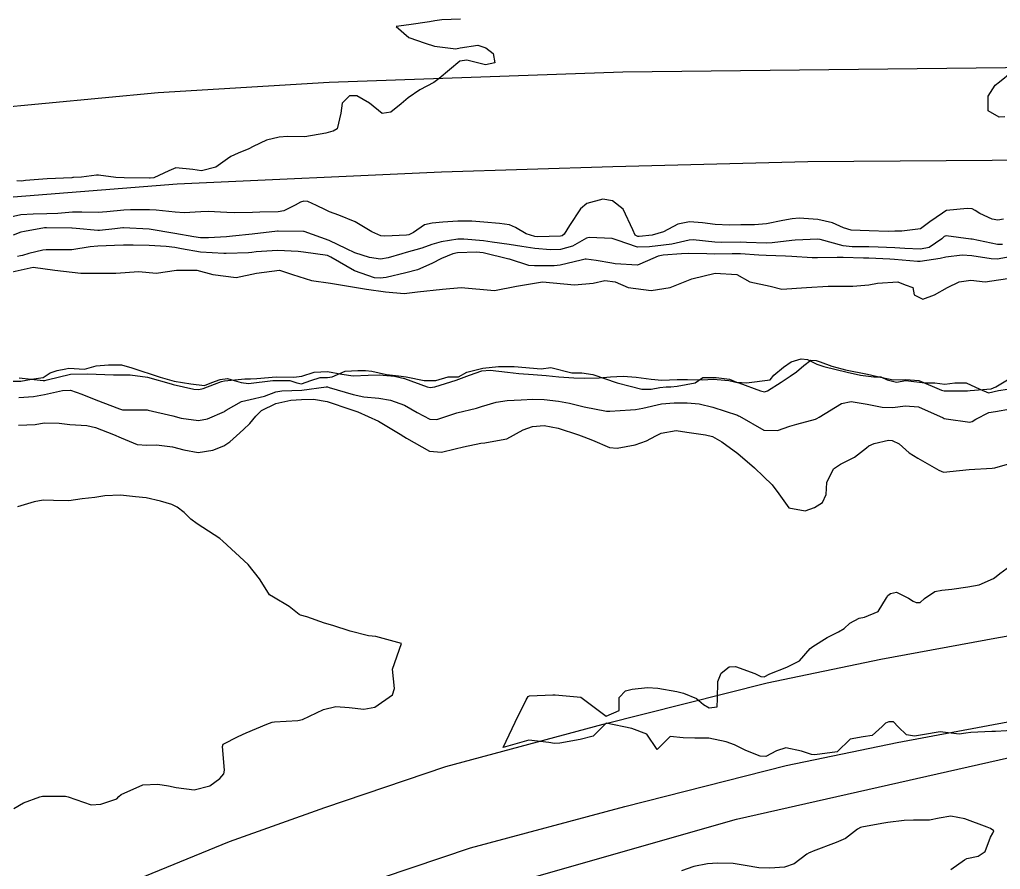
# Model space of a CAD drawing. Header units: metres. Extents: x 307586 to 320046, y 7427249 to 7434250.
# Drawn here: x 313793 to 313869.3, y 7432909 to 7432975.1 of the extents above; entities that cross this region are included whole.
import ezdxf

# ---------------------------------------------------------------- set-up
doc = ezdxf.new("R2010")
doc.units = ezdxf.units.M
doc.header["$MEASUREMENT"] = 0
for name, color, linetype in [('Curvas de Nivel 1m', 11, 'Continuous'), ('Curvas de Nivel 5m', 15, 'Continuous'), ('Divisa', 42, 'FENCELINE2'), ('Hidrografia', 140, 'Continuous'), ('Vias Primárias', 230, 'Continuous')]:
    doc.layers.add(name, color=color, linetype=linetype)
doc.linetypes.add('FENCELINE2', pattern='A,0.25,-0.1,[132,ltypeshp.shx,S=0.1,R=0,X=-0.1,Y=0],-0.1,1', length=1.45)

msp = doc.modelspace()

# ---------------------------------------------------------------- linework, layer by layer
at = {"layer": 'Curvas de Nivel 1m', "flags": 128}
for points, elevation in [([(313869.569, 7432959.605), (313869.138, 7432959.531), (313868.709, 7432959.617), (313867.726, 7432960.061), (313867.363, 7432960.285), (313867.146, 7432960.414), (313866.765, 7432960.455), (313865.145, 7432960.292), (313865.019, 7432960.217), (313864.836, 7432960.093), (313863.837, 7432959.402), (313863.13, 7432958.859), (313861.672, 7432958.675), (313861.128, 7432958.682), (313860.604, 7432958.669), (313859.128, 7432958.712), (313857.718, 7432958.764), (313857.13, 7432958.938), (313856.269, 7432959.334), (313855.137, 7432959.585), (313853.676, 7432959.686), (313853.137, 7432959.656), (313852.397, 7432959.502), (313851.133, 7432959.263), (313850.216, 7432959.186), (313849.132, 7432959.175), (313848.262, 7432959.158), (313847.132, 7432959.197), (313846.15, 7432959.331), (313845.134, 7432959.412), (313844.244, 7432959.227), (313843.126, 7432958.621), (313842.235, 7432958.363), (313841.24, 7432958.259), (313841.121, 7432958.268), (313840.929, 7432958.382), (313840.731, 7432958.78), (313839.993, 7432960.391), (313839.149, 7432961.034), (313838.395, 7432961.163), (313837.147, 7432960.837), (313836.674, 7432960.427), (313835.812, 7432959.122), (313835.395, 7432958.446), (313835.247, 7432958.322), (313835.121, 7432958.289), (313833.347, 7432958.24), (313833.12, 7432958.266), (313832.439, 7432958.48), (313831.594, 7432958.959), (313831.13, 7432959.165), (313830.352, 7432959.286), (313829.132, 7432959.396), (313828.199, 7432959.463), (313827.132, 7432959.473), (313825.959, 7432959.385), (313825.13, 7432959.319), (313824.532, 7432959.173), (313823.682, 7432958.584), (313823.306, 7432958.403), (313823.12, 7432958.369), (313821.432, 7432958.302), (313821.119, 7432958.331), (313820.427, 7432958.627), (313819.131, 7432959.414), (313817.871, 7432959.917), (313817.138, 7432960.186), (313816.811, 7432960.336), (313816.13, 7432960.675), (313815.44, 7432960.98), (313815.146, 7432961.013), (313814.886, 7432960.952), (313814.453, 7432960.697), (313813.591, 7432960.253), (313813.135, 7432960.182), (313811.712, 7432960.154), (313811.134, 7432960.135), (313809.767, 7432960.12), (313809.133, 7432960.131), (313807.696, 7432960.213), (313807.134, 7432960.195), (313805.817, 7432960.115), (313805.133, 7432960.167), (313803.635, 7432960.326), (313803.136, 7432960.353), (313801.652, 7432960.336), (313801.135, 7432960.309), (313799.817, 7432960.189), (313799.132, 7432960.142), (313797.864, 7432960.161), (313797.132, 7432960.152), (313795.987, 7432960.06), (313795.129, 7432960.021), (313794.075, 7432959.994), (313793.128, 7432959.943), (313792.314, 7432959.774)], 724), ([(313869.496, 7432957.658), (313869.117, 7432957.637), (313867.137, 7432958.056), (313867.031, 7432958.071), (313865.125, 7432958.328), (313864.95, 7432958.266), (313864.771, 7432958.094), (313863.8, 7432957.416), (313863.11, 7432957.279), (313861.902, 7432957.337), (313861.112, 7432957.388), (313859.831, 7432957.434), (313859.112, 7432957.452), (313857.812, 7432957.473), (313857.114, 7432957.552), (313855.302, 7432958.025), (313855.121, 7432958.052), (313853.37, 7432957.977), (313853.119, 7432957.956), (313851.591, 7432957.777), (313851.115, 7432957.762), (313849.585, 7432957.806), (313849.116, 7432957.816), (313847.61, 7432957.8), (313847.116, 7432957.816), (313845.429, 7432958.014), (313845.118, 7432957.996), (313843.774, 7432957.682), (313843.112, 7432957.598), (313842.022, 7432957.453), (313841.109, 7432957.436), (313839.527, 7432957.986), (313839.119, 7432958.112), (313837.338, 7432958.199), (313837.119, 7432958.126), (313836.031, 7432957.514), (313835.105, 7432957.267), (313834.33, 7432957.233), (313833.106, 7432957.322), (313832.097, 7432957.496), (313831.11, 7432957.658), (313829.793, 7432957.833), (313829.114, 7432957.927), (313827.588, 7432958.063), (313827.116, 7432958.055), (313825.811, 7432957.861), (313825.109, 7432957.657), (313824.313, 7432957.37), (313823.099, 7432957.019), (313822.761, 7432956.932), (313821.71, 7432956.611), (313821.092, 7432956.517), (313820.248, 7432956.628), (313819.098, 7432956.99), (313818.445, 7432957.305), (313817.112, 7432957.957), (313815.161, 7432958.651), (313815.122, 7432958.654), (313813.143, 7432958.679), (313813.113, 7432958.681), (313813.079, 7432958.677), (313811.11, 7432958.439), (313809.577, 7432958.286), (313809.108, 7432958.247), (313807.727, 7432958.153), (313807.107, 7432958.173), (313806.572, 7432958.252), (313805.11, 7432958.493), (313803.113, 7432958.83), (313801.114, 7432958.94), (313801.041, 7432958.934), (313800.419, 7432958.867), (313799.249, 7432958.741), (313799.112, 7432958.742), (313797.422, 7432958.897), (313797.113, 7432958.922), (313797.088, 7432958.926), (313795.113, 7432958.951), (313795.094, 7432958.95), (313794.951, 7432958.932), (313793.391, 7432958.666), (313793.109, 7432958.601), (313792.531, 7432958.383)], 723), ([(313870.395, 7432956.735), (313869.1, 7432956.503), (313868.626, 7432956.521), (313867.103, 7432956.766), (313866.36, 7432956.821), (313865.101, 7432956.651), (313864.65, 7432956.544), (313863.096, 7432956.329), (313862.879, 7432956.33), (313861.098, 7432956.491), (313860.732, 7432956.51), (313859.099, 7432956.57), (313858.689, 7432956.574), (313857.1, 7432956.623), (313856.642, 7432956.644), (313855.099, 7432956.616), (313854.695, 7432956.618), (313853.1, 7432956.717), (313852.604, 7432956.734), (313851.101, 7432956.784), (313850.544, 7432956.823), (313849.103, 7432956.925), (313848.46, 7432956.929), (313847.102, 7432956.884), (313846.5, 7432956.911), (313845.102, 7432956.955), (313844.527, 7432956.911), (313843.1, 7432956.804), (313842.714, 7432956.741), (313841.875, 7432956.368), (313841.09, 7432956.045), (313839.357, 7432956.131), (313839.091, 7432956.183), (313837.884, 7432956.412), (313837.094, 7432956.507), (313837.015, 7432956.5), (313836.725, 7432956.426), (313835.089, 7432956.035), (313834.616, 7432955.982), (313833.088, 7432955.981), (313832.634, 7432956.022), (313831.151, 7432956.499), (313831.093, 7432956.51), (313829.1, 7432956.997), (313828.573, 7432957.053), (313827.1, 7432956.992), (313826.724, 7432956.92), (313825.858, 7432956.559), (313825.089, 7432956.156), (313823.977, 7432955.688), (313823.081, 7432955.445), (313821.553, 7432955.088), (313821.077, 7432955.015), (313820.648, 7432955.054), (313819.083, 7432955.599), (313817.237, 7432956.659), (313817.094, 7432956.742), (313816.978, 7432956.779), (313815.098, 7432957.047), (313814.695, 7432957.096), (313813.098, 7432957.179), (313811.425, 7432957.064), (313811.096, 7432957.024), (313810.836, 7432957.003), (313809.095, 7432956.94), (313808.922, 7432956.935), (313807.096, 7432957.049), (313805.605, 7432957.31), (313805.099, 7432957.408), (313804.427, 7432957.489), (313803.1, 7432957.558), (313801.849, 7432957.597), (313801.1, 7432957.603), (313800.399, 7432957.568), (313799.099, 7432957.521), (313798.52, 7432957.465), (313797.096, 7432957.225), (313795.404, 7432957.234), (313795.096, 7432957.241), (313794.827, 7432957.201), (313793.742, 7432956.944), (313793.249, 7432956.791), (313793.091, 7432956.761), (313792.843, 7432956.706)], 722), ([(313792.976, 7432947.259), (313794.841, 7432947.064), (313794.974, 7432947.072), (313795.162, 7432947.115), (313796.979, 7432947.547), (313798.282, 7432947.585), (313798.98, 7432947.557), (313800.334, 7432947.512), (313800.979, 7432947.498), (313801.626, 7432947.497), (313802.978, 7432947.324), (313804.814, 7432946.812), (313804.972, 7432946.766), (313806.581, 7432946.398), (313806.969, 7432946.366), (313807.309, 7432946.437), (313808.184, 7432946.768), (313808.74, 7432946.998), (313808.976, 7432947.045), (313810.534, 7432947.187), (313810.977, 7432947.196), (313811.471, 7432947.226), (313812.979, 7432947.359), (313814.356, 7432947.319), (313814.984, 7432947.402), (313815.947, 7432947.717), (313816.989, 7432947.757), (313818.084, 7432947.551), (313818.985, 7432947.434), (313820.131, 7432947.483), (313820.986, 7432947.507), (313822.197, 7432947.389), (313822.982, 7432947.21), (313824.722, 7432946.573), (313824.972, 7432946.515), (313825.318, 7432946.565), (313826.571, 7432946.954), (313826.981, 7432947.098), (313828.026, 7432947.491), (313828.993, 7432947.826), (313829.627, 7432947.88), (313830.991, 7432947.723), (313831.857, 7432947.62), (313832.989, 7432947.525), (313834, 7432947.447), (313834.987, 7432947.362), (313836.154, 7432947.264), (313836.985, 7432947.258), (313838.113, 7432947.281), (313838.987, 7432947.343), (313839.984, 7432947.394), (313840.987, 7432947.323), (313842.174, 7432947.173), (313842.984, 7432947.096), (313844.19, 7432947.133), (313844.985, 7432947.135), (313846.169, 7432947.129), (313846.986, 7432947.173), (313848.202, 7432947.071), (313848.982, 7432946.874), (313850.67, 7432946.263), (313850.972, 7432946.189), (313851.215, 7432946.256), (313852.292, 7432946.932), (313852.99, 7432947.401), (313853.48, 7432947.74), (313854.036, 7432948.22), (313854.58, 7432948.641), (313855.007, 7432948.612), (313855.306, 7432948.505), (313856.221, 7432948.192), (313857, 7432947.961), (313857.283, 7432947.893), (313858.994, 7432947.569), (313859.78, 7432947.363), (313860.987, 7432947.104), (313861.981, 7432947.132), (313862.987, 7432947.053), (313864.744, 7432946.324), (313864.975, 7432946.252), (313866.777, 7432946.262), (313866.976, 7432946.274), (313868.618, 7432946.404), (313868.981, 7432946.571), (313869.903, 7432947.117)], 722), ([(313792.961, 7432945.73), (313794.089, 7432945.811), (313794.963, 7432945.967), (313796.346, 7432946.289), (313796.967, 7432946.302), (313797.866, 7432945.989), (313798.96, 7432945.563), (313800.789, 7432944.862), (313800.952, 7432944.802), (313801.02, 7432944.791), (313802.952, 7432944.774), (313803.013, 7432944.768), (313804.945, 7432944.308), (313805.6, 7432944.143), (313806.94, 7432943.94), (313807.643, 7432944.072), (313808.951, 7432944.66), (313809.011, 7432944.701), (313809.091, 7432944.759), (313810.287, 7432945.419), (313810.961, 7432945.587), (313812.088, 7432945.847), (313812.968, 7432946.176), (313813.417, 7432946.257), (313814.969, 7432946.318), (313816.882, 7432946.571), (313816.972, 7432946.566), (313817.103, 7432946.528), (313818.966, 7432945.969), (313819.808, 7432945.788), (313820.964, 7432945.679), (313821.884, 7432945.528), (313822.958, 7432945.137), (313823.955, 7432944.58), (313824.945, 7432944.057), (313825.473, 7432944.034), (313826.953, 7432944.513), (313826.975, 7432944.517), (313827.053, 7432944.539), (313828.56, 7432944.921), (313828.958, 7432945.035), (313830.102, 7432945.368), (313830.963, 7432945.501), (313832.045, 7432945.565), (313832.964, 7432945.617), (313833.831, 7432945.595), (313834.963, 7432945.46), (313835.817, 7432945.293), (313836.959, 7432945.005), (313838.68, 7432944.679), (313838.956, 7432944.668), (313840.568, 7432944.773), (313840.957, 7432944.799), (313841.503, 7432944.917), (313842.962, 7432945.257), (313843.965, 7432945.338), (313844.963, 7432945.338), (313845.902, 7432945.256), (313846.96, 7432945.001), (313848.879, 7432944.355), (313848.953, 7432944.325), (313849.026, 7432944.279), (313850.937, 7432943.192), (313851.996, 7432943.185), (313852.942, 7432943.524), (313853.5, 7432943.669), (313854.95, 7432944.044), (313855.063, 7432944.096), (313855.228, 7432944.206), (313856.964, 7432945.272), (313857.72, 7432945.418), (313858.964, 7432945.22), (313860.126, 7432944.984), (313860.961, 7432944.961), (313861.926, 7432945.089), (313862.962, 7432945.017), (313864.897, 7432944.147), (313864.953, 7432944.116), (313864.973, 7432944.11), (313865.126, 7432944.087), (313866.95, 7432943.834), (313867.14, 7432943.868), (313867.419, 7432944.055), (313868.429, 7432944.574), (313868.959, 7432944.661), (313870.133, 7432944.857)], 723), ([(313792.932, 7432943.588), (313794.24, 7432943.63), (313794.935, 7432943.76), (313796.107, 7432943.74), (313796.934, 7432943.65), (313798.245, 7432943.575), (313798.931, 7432943.4), (313800.331, 7432942.866), (313800.92, 7432942.593), (313802.166, 7432942.092), (313802.915, 7432942.038), (313803.684, 7432942.054), (313804.914, 7432941.906), (313805.789, 7432941.674), (313806.91, 7432941.473), (313808.049, 7432941.631), (313808.915, 7432941.969), (313809.39, 7432942.284), (313809.89, 7432942.75), (313810.435, 7432943.24), (313810.937, 7432943.712), (313811.39, 7432944.29), (313811.849, 7432944.727), (313812.959, 7432945.282), (313814.132, 7432945.527), (313814.962, 7432945.594), (313815.899, 7432945.612), (313816.961, 7432945.419), (313818.783, 7432944.813), (313818.954, 7432944.761), (313819.329, 7432944.636), (313820.942, 7432943.889), (313822.625, 7432942.897), (313822.925, 7432942.714), (313823.12, 7432942.588), (313824.913, 7432941.579), (313825.85, 7432941.493), (313826.915, 7432941.743), (313827.549, 7432941.901), (313828.92, 7432942.18), (313829.212, 7432942.225), (313830.776, 7432942.501), (313830.898, 7432942.525), (313830.923, 7432942.533), (313832.197, 7432943.218), (313832.938, 7432943.488), (313833.842, 7432943.558), (313834.937, 7432943.36), (313836.518, 7432942.838), (313836.927, 7432942.687), (313837.59, 7432942.413), (313838.917, 7432941.852), (313839.52, 7432941.791), (313840.92, 7432942.068), (313841.8, 7432942.367), (313842.536, 7432942.748), (313842.932, 7432942.97), (313844.105, 7432943.169), (313844.934, 7432943.053), (313846.4, 7432942.839), (313846.929, 7432942.697), (313847.668, 7432942.293), (313848.914, 7432941.385), (313850.209, 7432940.267), (313850.896, 7432939.598), (313851.586, 7432938.946), (313852.11, 7432938.242), (313852.867, 7432937.165), (313854.156, 7432936.924), (313854.868, 7432937.193), (313855.495, 7432937.579), (313855.781, 7432938.197), (313855.826, 7432939.129), (313856.354, 7432940.188), (313856.907, 7432940.564), (313857.993, 7432941.088), (313858.92, 7432941.819), (313859.105, 7432941.974), (313859.518, 7432942.154), (313860.641, 7432942.429), (313860.927, 7432942.395), (313861.472, 7432942.132), (313862.243, 7432941.447), (313862.912, 7432941.014), (313864.539, 7432940.094), (313864.901, 7432939.922), (313866.153, 7432940.071), (313866.904, 7432940.15), (313868.701, 7432940.246), (313868.905, 7432940.272), (313870.267, 7432940.669)], 724), ([(313792.575, 7432913.751), (313793.322, 7432914.202), (313794.589, 7432914.683), (313794.804, 7432914.712), (313796.59, 7432914.732), (313796.81, 7432914.677), (313798.58, 7432914.044), (313799.348, 7432914.106), (313800.588, 7432914.505), (313800.747, 7432914.701), (313800.914, 7432914.855), (313802.601, 7432915.592), (313803.773, 7432915.646), (313804.6, 7432915.519), (313805.199, 7432915.401), (313806.597, 7432915.216), (313807.833, 7432915.535), (313808.606, 7432916.102), (313808.908, 7432916.459), (313808.974, 7432916.756), (313808.81, 7432918.589), (313808.867, 7432918.758), (313810.034, 7432919.362), (313810.652, 7432919.641), (313812.269, 7432920.326), (313812.66, 7432920.468), (313812.863, 7432920.506), (313814.662, 7432920.602), (313815.044, 7432920.684), (313816.671, 7432921.477), (313817.631, 7432921.693), (313818.673, 7432921.612), (313819.807, 7432921.493), (313820.673, 7432921.644), (313822.036, 7432922.6), (313822.195, 7432923.093), (313822.028, 7432924.6), (313822.733, 7432926.59), (313820.741, 7432927.154), (313820.171, 7432927.196), (313818.747, 7432927.573), (313817.404, 7432928.003), (313816.756, 7432928.178), (313815.38, 7432928.681), (313814.887, 7432928.811), (313814.765, 7432928.869), (313813.998, 7432929.47), (313812.778, 7432930.217), (313812.455, 7432930.39), (313812.267, 7432930.718), (313811.691, 7432931.626), (313810.803, 7432932.74), (313808.83, 7432934.575), (313808.602, 7432934.762), (313806.844, 7432935.911), (313806.338, 7432936.278), (313805.816, 7432936.796), (313805.274, 7432937.221), (313804.859, 7432937.407), (313803.996, 7432937.684), (313802.864, 7432937.924), (313802.042, 7432938.02), (313800.866, 7432938.152), (313799.653, 7432938.084), (313798.864, 7432937.969), (313797.895, 7432937.857), (313796.861, 7432937.714), (313795.662, 7432937.719), (313794.861, 7432937.745), (313794.164, 7432937.632), (313792.856, 7432937.244)], 724), ([(313865.481, 7432909.025), (313866.54, 7432909.778), (313866.735, 7432909.864), (313867.603, 7432910.049), (313868.164, 7432910.426), (313868.558, 7432911.54), (313868.745, 7432911.854), (313868.84, 7432912.037), (313868.565, 7432912.199), (313868.311, 7432912.298), (313866.576, 7432912.952), (313865.487, 7432913.169), (313864.577, 7432913.004), (313863.822, 7432912.85), (313862.574, 7432912.86), (313861.863, 7432912.831), (313860.571, 7432912.67), (313860.113, 7432912.601), (313858.565, 7432912.317), (313858.44, 7432912.286), (313858.224, 7432912.163), (313857.298, 7432911.43), (313856.552, 7432911.11), (313854.773, 7432910.435), (313854.544, 7432910.34), (313854.452, 7432910.303), (313854.287, 7432910.213), (313853.3, 7432909.458), (313852.533, 7432909.207), (313851.397, 7432909.112), (313850.532, 7432909.137), (313849.477, 7432909.327), (313848.535, 7432909.49), (313847.321, 7432909.506), (313846.535, 7432909.464), (313845.478, 7432909.261), (313844.529, 7432908.912)], 724)]:
    msp.add_lwpolyline(points, dxfattribs=dict(at, elevation=elevation))
at = {"layer": 'Curvas de Nivel 5m', "elevation": 725, "flags": 128}
for points in [[(313827.319, 7432975.185), (313825.881, 7432975.124), (313825.318, 7432975.058), (313824.917, 7432974.974), (313823.314, 7432974.737), (313822.313, 7432974.605), (313823.3, 7432973.759), (313824.57, 7432973.301), (313825.291, 7432973.08), (313826.956, 7432972.877), (313827.289, 7432972.941), (313828.664, 7432973.155), (313829.289, 7432972.936), (313829.857, 7432972.514), (313830.007, 7432971.781), (313829.274, 7432971.621), (313827.813, 7432972), (313827.277, 7432971.912), (313825.665, 7432970.564), (313825.26, 7432970.256), (313824.167, 7432969.668), (313823.248, 7432969.051), (313822.709, 7432968.598), (313821.899, 7432967.944), (313821.231, 7432967.843), (313820.239, 7432968.63), (313819.249, 7432969.214), (313818.678, 7432969.216), (313818.123, 7432968.651), (313818.025, 7432967.852), (313817.727, 7432966.655), (313817.414, 7432966.455), (313817.21, 7432966.403), (313816.842, 7432966.298), (313815.206, 7432966.02), (313813.873, 7432966.037), (313813.206, 7432965.986), (313812.233, 7432965.754), (313811.198, 7432965.26), (313810.855, 7432965.085), (313810.026, 7432964.752), (313809.443, 7432964.503), (313809.186, 7432964.323), (313808.282, 7432963.663), (313807.172, 7432963.375), (313806.487, 7432963.477), (313805.175, 7432963.605), (313804.621, 7432963.366), (313803.469, 7432962.827), (313803.191, 7432962.802), (313803.163, 7432962.802), (313803.132, 7432962.8), (313801.163, 7432962.838), (313800.52, 7432962.866), (313799.165, 7432963.046), (313798.998, 7432963.049), (313797.845, 7432962.893), (313797.203, 7432962.859), (313797.162, 7432962.849), (313797.082, 7432962.822), (313795.161, 7432962.757), (313793.482, 7432962.624), (313793.159, 7432962.581), (313792.804, 7432962.6)], [(313869.688, 7432967.583), (313869.236, 7432967.554), (313868.394, 7432968.053), (313868.379, 7432969.178), (313868.937, 7432970.045), (313869.266, 7432970.3), (313870.231, 7432971.073)], [(313870.661, 7432919.86), (313868.946, 7432919.751), (313868.66, 7432919.744), (313867.044, 7432919.672), (313866.658, 7432919.612), (313866.135, 7432919.545), (313864.659, 7432919.725), (313863.271, 7432919.49), (313862.656, 7432919.397), (313862.034, 7432919.496), (313861.381, 7432920.129), (313861.033, 7432920.501), (313860.667, 7432920.511), (313860.4, 7432920.408), (313860.126, 7432920.145), (313859.36, 7432919.449), (313858.655, 7432919.349), (313857.656, 7432919.166), (313856.643, 7432918.18), (313854.912, 7432917.933), (313854.639, 7432917.976), (313853.859, 7432918.218), (313852.645, 7432918.481), (313851.925, 7432918.241), (313851.086, 7432917.803), (313850.637, 7432917.845), (313849.518, 7432918.271), (313848.647, 7432918.724), (313847.994, 7432918.943), (313846.652, 7432919.233), (313845.564, 7432919.229), (313844.652, 7432919.249), (313843.631, 7432919.363), (313842.643, 7432918.35), (313841.834, 7432919.542), (313840.659, 7432919.986), (313838.663, 7432920.4), (313837.659, 7432919.404), (313836.65, 7432919.138), (313835.057, 7432918.854), (313834.647, 7432918.82), (313834.199, 7432918.903), (313832.649, 7432919.071), (313830.643, 7432918.5), (313831.571, 7432920.486), (313832.424, 7432922.218), (313832.604, 7432922.471), (313832.645, 7432922.509), (313832.684, 7432922.52), (313834.519, 7432922.618), (313834.685, 7432922.614), (313836.683, 7432922.42), (313838.668, 7432920.954), (313839.683, 7432921.38), (313839.684, 7432922.39), (313840.162, 7432922.914), (313840.693, 7432923.056), (313841.89, 7432923.167), (313842.695, 7432923.129), (313844.166, 7432922.86), (313844.689, 7432922.748), (313845.695, 7432922.315), (313846.225, 7432921.853), (313846.676, 7432921.605), (313847.301, 7432921.669), (313847.314, 7432922.294), (313847.35, 7432923.647), (313847.609, 7432924.291), (313848.221, 7432924.782), (313848.718, 7432924.803), (313850.239, 7432924.265), (313850.709, 7432924.025), (313850.952, 7432924.013), (313851.399, 7432924.25), (313852.718, 7432924.748), (313853.695, 7432925.248), (313854.541, 7432926.212), (313854.643, 7432926.302), (313854.735, 7432926.362), (313855.869, 7432927.07), (313856.753, 7432927.508), (313857.174, 7432927.759), (313857.618, 7432928.171), (313858.353, 7432928.578), (313858.768, 7432928.654), (313859.825, 7432929.097), (313860.47, 7432930.143), (313860.579, 7432930.348), (313860.787, 7432930.503), (313861.255, 7432930.6), (313862.2, 7432930.119), (313862.55, 7432929.883), (313862.78, 7432929.79), (313863.084, 7432929.803), (313863.421, 7432930.104), (313864.232, 7432930.652), (313864.789, 7432930.748), (313865.552, 7432930.84), (313866.792, 7432931.015), (313867.689, 7432931.156), (313868.799, 7432931.654), (313869.012, 7432931.827), (313869.294, 7432932.035), (313870.158, 7432932.681)]]:
    msp.add_lwpolyline(points, dxfattribs=at)
at = {"layer": 'Divisa'}
msp.add_lwpolyline([(313405.647, 7432495.728), (313418.636, 7432510.588), (313425.104, 7432521.744), (313455.045, 7432555.035), (313486.747, 7432592.087), (313526.438, 7432643.16), (313561.636, 7432686.202), (313606.656, 7432740.517), (313613.223, 7432748.229), (313615.725, 7432750.978), (313620.71, 7432756.888), (313630.742, 7432768.339), (313647.422, 7432786.852), (313661.292, 7432802.916), (313674.571, 7432816.015), (313689.962, 7432829.767), (313723.712, 7432856.447), (313747.518, 7432870.883), (313775.839, 7432886.633), (313799.061, 7432896.656), (313819.295, 7432904.502), (313848.807, 7432912.937), (313876.245, 7432919.125)], dxfattribs=at)
at = {"layer": 'Hidrografia'}
for points, elevation in [([(313791.469, 7432955.309), (313794.064, 7432955.873), (313795.757, 7432955.648), (313797.789, 7432955.422), (313800.497, 7432955.422), (313802.303, 7432955.535), (313803.657, 7432955.422), (313805.237, 7432955.648), (313806.817, 7432955.648), (313808.058, 7432955.309), (313809.864, 7432955.084), (313811.444, 7432955.422), (313813.249, 7432955.648), (313814.265, 7432955.309), (313815.732, 7432954.858), (313817.199, 7432954.632), (313817.989, 7432954.52), (313820.02, 7432954.181), (313821.487, 7432953.956), (313822.954, 7432953.843), (313823.97, 7432953.956), (313825.92, 7432954.181), (313827.387, 7432954.293), (313829.983, 7432954.068), (313831.676, 7432954.406), (313833.707, 7432954.745), (313836.19, 7432954.519), (313837.657, 7432954.632), (313838.56, 7432954.857), (313839.35, 7432954.745), (313840.365, 7432954.293), (313842.171, 7432954.068), (313843.638, 7432954.293), (313845.331, 7432954.97), (313847.137, 7432955.421), (313848.829, 7432955.309), (313849.845, 7432954.745), (313851.425, 7432954.406), (313852.328, 7432954.181), (313854.246, 7432954.293), (313855.939, 7432954.406), (313857.858, 7432954.406), (313859.099, 7432954.519), (313859.776, 7432954.632), (313861.356, 7432954.745), (313861.92, 7432954.519), (313862.512, 7432954.298), (313862.625, 7432953.734), (313863.302, 7432953.396), (313864.205, 7432953.734), (313865.221, 7432954.298), (313866.123, 7432954.75), (313867.026, 7432954.862), (313868.155, 7432954.75), (313870.412, 7432955.088)], 691.818), ([(313792.143, 7432947), (313793.108, 7432947), (313793.952, 7432947.18), (313794.856, 7432947.301), (313795.399, 7432947.662), (313795.941, 7432947.843), (313796.604, 7432947.964), (313796.846, 7432948.024), (313798.074, 7432947.935), (313798.984, 7432948.2), (313799.933, 7432948.276), (313800.957, 7432948.276), (313801.754, 7432948.048), (313803.954, 7432947.328), (313805.055, 7432947.024), (313806.345, 7432946.797), (313807.407, 7432946.683), (313807.976, 7432946.911), (313808.621, 7432947.138), (313809.19, 7432947.214), (313809.722, 7432947.062), (313810.253, 7432946.911), (313810.822, 7432946.835), (313812.717, 7432947.053), (313814.053, 7432947.053), (313814.599, 7432946.871), (313814.963, 7432946.81), (313815.692, 7432947.053), (313816.42, 7432947.295), (313816.966, 7432947.295), (313817.331, 7432947.356), (313818.362, 7432947.781), (313819.334, 7432947.841), (313819.941, 7432947.841), (313820.426, 7432947.781), (313821.58, 7432947.538), (313822.49, 7432947.417), (313823.097, 7432947.356), (313824.493, 7432947.053), (313825.404, 7432947.053), (313826.375, 7432947.356), (313827.164, 7432947.356), (313827.832, 7432947.72), (313829.065, 7432948.025), (313830.279, 7432948.147), (313831.189, 7432948.147), (313831.493, 7432948.147), (313833.617, 7432947.965), (313834.346, 7432948.086), (313835.985, 7432947.661), (313836.774, 7432947.661), (313837.624, 7432947.54), (313839.505, 7432946.873), (313840.537, 7432946.63), (313841.448, 7432946.387), (313842.176, 7432946.387), (313842.844, 7432946.509), (313843.33, 7432946.569), (313843.694, 7432946.569), (313844.179, 7432946.63), (313845.575, 7432946.873), (313846.182, 7432947.297), (313847.214, 7432947.297), (313848.246, 7432947.176), (313848.792, 7432946.933), (313849.582, 7432946.873), (313851.417, 7432947.118), (313851.721, 7432947.482), (313852.449, 7432948.089), (313853.056, 7432948.514), (313853.845, 7432948.756), (313854.331, 7432948.696), (313855.059, 7432948.332), (313855.605, 7432948.15), (313857.426, 7432947.725), (313858.458, 7432947.482), (313859.49, 7432947.361), (313860.037, 7432947.361), (313860.522, 7432947.118), (313861.251, 7432946.936), (313861.979, 7432947.057), (313863.47, 7432946.872), (313864.247, 7432946.872), (313865.024, 7432946.775), (313865.801, 7432946.872), (313866.675, 7432946.872), (313867.743, 7432946.387), (313868.423, 7432946.096), (313869.2, 7432946.29), (313869.88, 7432946.387)], 128.583)]:
    msp.add_lwpolyline(points, dxfattribs=dict(at, elevation=elevation))
at = {"layer": 'Vias Primárias'}
msp.add_lwpolyline([(313614.134, 7432919.176, -0.032349), (313638.124, 7432933.447, -0.018322), (313658.136, 7432942.755, -0.022669), (313674.779, 7432948.895, -0.034294), (313700.012, 7432955.056), (313713.918, 7432957.836), (313724.816, 7432960.014), (313732.147, 7432961.401), (313741.661, 7432962.791), (313755.353, 7432964.576), (313767.44, 7432965.962), (313781.857, 7432967.39), (313803.802, 7432969.483), (313817.108, 7432970.277), (313839.964, 7432971.074), (313874.32, 7432971.471)], format="xyb", dxfattribs=at)
msp.add_lwpolyline([(313614.134, 7432919.176, -0.032349), (313638.124, 7432933.447, -0.018322), (313658.136, 7432942.755, -0.022669), (313674.779, 7432948.895, -0.034294), (313700.012, 7432955.056), (313713.918, 7432957.836), (313724.816, 7432960.014), (313732.147, 7432961.401), (313741.661, 7432962.791), (313755.353, 7432964.576), (313767.44, 7432965.962), (313781.857, 7432967.39), (313803.802, 7432969.483), (313817.108, 7432970.277), (313839.964, 7432971.074), (313874.32, 7432971.471)], format="xyb", dxfattribs=at)
for points in [[(313700.24, 7432948.199), (313712.927, 7432950.735), (313718.734, 7432951.896), (313727.076, 7432953.268), (313736.486, 7432954.963), (313747.055, 7432956.548), (313755.51, 7432957.708), (313767.759, 7432958.974), (313789.221, 7432961.089), (313805.284, 7432962.355), (313825.84, 7432963.298), (313839.177, 7432963.719), (313854.359, 7432964.095), (313915.356, 7432964.538)], [(313700.24, 7432948.199), (313712.927, 7432950.735), (313718.734, 7432951.896), (313727.076, 7432953.268), (313736.486, 7432954.963), (313747.055, 7432956.548), (313755.51, 7432957.708), (313767.759, 7432958.974), (313789.221, 7432961.089), (313805.284, 7432962.355), (313825.84, 7432963.298), (313839.177, 7432963.719), (313854.359, 7432964.095), (313915.356, 7432964.538)], [(313544.621, 7432685.358), (313554.824, 7432698.226), (313575.08, 7432721.607), (313592.424, 7432741.019), (313613.079, 7432764.128), (313639.056, 7432793.33), (313655.701, 7432811.547), (313664.045, 7432820.024), (313677.01, 7432831.944), (313682.419, 7432836.691), (313693.588, 7432846.016), (313713.628, 7432860.955), (313730.297, 7432872.107), (313750.13, 7432883.933), (313768.277, 7432893.272), (313791.398, 7432903.849), (313809.36, 7432911.194), (313816.78, 7432913.842), (313826.192, 7432917.022), (313838.441, 7432920.313), (313851.177, 7432923.533), (313860.029, 7432925.382), (313869.181, 7432927.081), (313882.194, 7432929.299)], [(313544.621, 7432685.358), (313554.824, 7432698.226), (313575.08, 7432721.607), (313592.424, 7432741.019), (313613.079, 7432764.128), (313639.056, 7432793.33), (313655.701, 7432811.547), (313664.045, 7432820.024), (313677.01, 7432831.944), (313682.419, 7432836.691), (313693.588, 7432846.016), (313713.628, 7432860.955), (313730.297, 7432872.107), (313750.13, 7432883.933), (313768.277, 7432893.272), (313791.398, 7432903.849), (313809.36, 7432911.194), (313816.78, 7432913.842), (313826.192, 7432917.022), (313838.441, 7432920.313), (313851.177, 7432923.533), (313860.029, 7432925.382), (313869.181, 7432927.081), (313882.194, 7432929.299)], [(313544.506, 7432674.857), (313559.892, 7432693.996), (313580.036, 7432717.247), (313597.346, 7432736.622), (313618.006, 7432759.736), (313643.958, 7432788.91), (313660.49, 7432807.004), (313668.634, 7432815.277), (313681.421, 7432827.034), (313686.711, 7432831.677), (313697.679, 7432840.833), (313717.437, 7432855.563), (313733.824, 7432866.526), (313753.334, 7432878.159), (313771.161, 7432887.334), (313794.021, 7432897.791), (313811.72, 7432905.028), (313818.945, 7432907.607), (313828.106, 7432910.703), (313840.106, 7432913.927), (313852.661, 7432917.101), (313861.306, 7432918.907), (313870.338, 7432920.583)], [(313544.506, 7432674.857), (313559.892, 7432693.996), (313580.036, 7432717.247), (313597.346, 7432736.622), (313618.006, 7432759.736), (313643.958, 7432788.91), (313660.49, 7432807.004), (313668.634, 7432815.277), (313681.421, 7432827.034), (313686.711, 7432831.677), (313697.679, 7432840.833), (313717.437, 7432855.563), (313733.824, 7432866.526), (313753.334, 7432878.159), (313771.161, 7432887.334), (313794.021, 7432897.791), (313811.72, 7432905.028), (313818.945, 7432907.607), (313828.106, 7432910.703), (313840.106, 7432913.927), (313852.661, 7432917.101), (313861.306, 7432918.907), (313870.338, 7432920.583)]]:
    msp.add_lwpolyline(points, dxfattribs=at)

doc.saveas('drawing.dxf')
